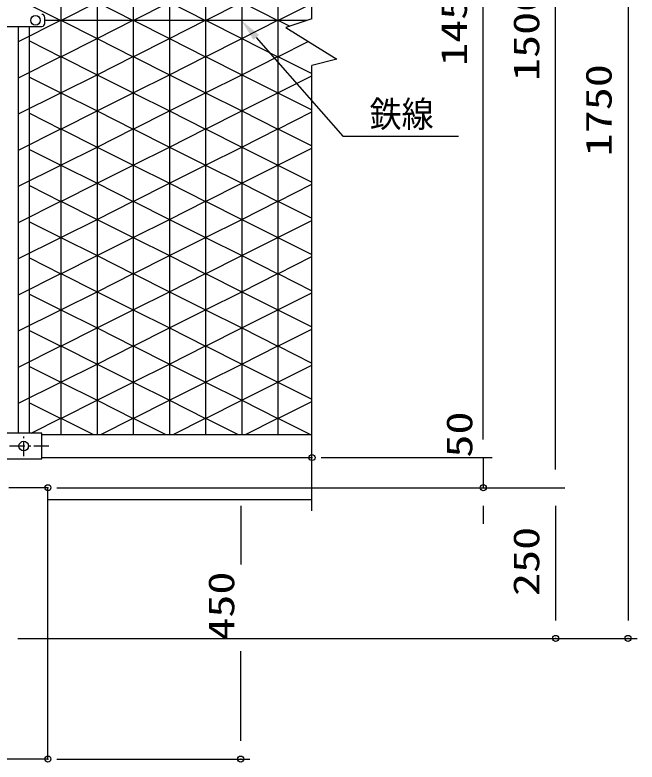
# Model space of a CAD drawing. Units: millimetres, scale not verified. Extents: x -4425 to 4425, y -3150 to 3150.
# Drawn here: x -1548 to -517, y -958 to 281 of the extents above; entities that cross this region are included whole.
import ezdxf
from ezdxf.enums import TextEntityAlignment as Align

# ---------------------------------------------------------------- set-up
doc = ezdxf.new("R2010")
doc.units = ezdxf.units.MM
doc.header["$LTSCALE"] = 20
doc.header["$PDMODE"] = 32
doc.header["$PDSIZE"] = 10
doc.linetypes.add('USER1', pattern=[2, 1.25, -0.25, 0.25, -0.25])
for name, color, linetype, lineweight in [('0-0_SUNPOU', 1, 'Continuous', 25), ('0-3_KISO', 7, 'Continuous', 25), ('0-4_KOUZOU', 7, 'Continuous', 25), ('0-6_BUHIN', 7, 'Continuous', 25), ('0-7_BOLT', 3, 'Continuous', 25), ('0-9_AMI-HATCH', 6, 'Continuous', 25)]:
    doc.layers.add(name, color=color, linetype=linetype, lineweight=lineweight)
doc.layers.add('0-1_DEFPOINTS', color=7, linetype='Continuous')
doc.styles.add('ＭＳ ゴシック', font='')
doc.styles.get('ＭＳ ゴシック').set_extended_font_data('MS Gothic')

msp = doc.modelspace()

# ---------------------------------------------------------------- linework, layer by layer
at = {"layer": '0-0_SUNPOU'}
for p, q in [((-771.82, -422.99), (-771.82, 967.01)), ((-651.82, -472.99), (-651.82, 967.01)), ((-531.82, 967.01), (-531.82, -722.99)), ((-1148.3, 243.78), (-1004.93, 79.73)), ((-1004.93, 79.73), (-812.68, 79.73)), ((-771.82, -422.99), (-771.82, -392.99)), ((-1040.86, -452.99), (-756.82, -452.99)), ((-1040.86, -452.99), (-756.82, -452.99)), ((-771.82, -452.99), (-771.82, -502.99)), ((-1478.82, -502.99), (-1159.01, -502.99)), ((-1478.82, -502.99), (-636.82, -502.99)), ((-1478.82, -502.99), (-636.82, -502.99)), ((-1478.82, -502.99), (-756.82, -502.99)), ((-1174.01, -532.99), (-1174.01, -630.5)), ((-771.82, -532.99), (-771.82, -562.99)), ((-651.82, -532.99), (-651.82, -722.99)), ((-1543.42, -752.99), (-636.82, -752.99)), ((-1543.42, -752.99), (-516.82, -752.99)), ((-1174.01, -922.99), (-1174.01, -773.86)), ((-1478.82, -952.99), (-1159.01, -952.99))]:
    msp.add_line(p, q, dxfattribs=at)
msp.add_solid([(-1153.01, 239.66), (-1172.98, 272.01), (-1143.6, 247.89)], dxfattribs=at)
at = {"layer": '0-1_DEFPOINTS'}
for p in [(-1055.86, -452.99), (-1055.86, -452.99), (-1493.82, -502.99), (-1493.82, -502.99), (-771.82, -502.99), (-651.82, -752.99), (-531.82, -752.99), (-1493.82, -952.99), (-1174.01, -952.99)]:
    msp.add_point(p, dxfattribs=at)
at = {"layer": '0-3_KISO'}
for p, q in [((-1055.86, -522.99), (-1493.82, -522.99)), ((-1493.82, -952.99), (-1673.82, -952.99))]:
    msp.add_line(p, q, dxfattribs=at)
msp.add_lwpolyline([(-1493.82, -952.99), (-1493.82, -502.99), (-1558.42, -502.99)], dxfattribs=at)
at = {"layer": '0-4_KOUZOU', "color": 3}
for p, q in [((-1055.86, 274.67), (-1055.86, 1090.38)), ((-1055.86, -541.49), (-1055.86, 197.14))]:
    msp.add_line(p, q, dxfattribs=at)
at = {"layer": '0-4_KOUZOU'}
for p, q in [((-1542.35, -412.74), (-1542.33, 262.01)), ((-1524.36, -412.74), (-1524.34, 262.01)), ((-1063.7, 272.01), (-1498.84, 272.01)), ((-1503.82, -414.99), (-1055.86, -414.99)), ((-1503.82, -452.99), (-1055.86, -452.99))]:
    msp.add_line(p, q, dxfattribs=at)
at = {"layer": '0-4_KOUZOU', "color": 3}
msp.add_lwpolyline([(-1055.86, 274.67), (-1099.26, 259.97), (-1014.72, 207.63), (-1055.86, 197.14)], dxfattribs=at)
at = {"layer": '0-6_BUHIN'}
for p, q in [((-1498.84, 267.01), (-1498.84, 277.01)), ((-1663.96, 262.01), (-1503.84, 262.01)), ((-1503.82, -412.74), (-1663.82, -412.74))]:
    msp.add_line(p, q, dxfattribs=at)
at = {"layer": '0-6_BUHIN', "color": 1, "linetype": 'USER1'}
for p, q in [((-1533.82, -450.82), (-1533.82, -418.13)), ((-1492.2, -433.99), (-1676.5, -433.99))]:
    msp.add_line(p, q, dxfattribs=at)
at = {"layer": '0-6_BUHIN'}
msp.add_lwpolyline([(-1663.82, -455.24), (-1503.82, -455.24), (-1503.82, -412.74)], dxfattribs=at)
for centre, start, end in [((-1503.84, 277.01), 0, 90), ((-1503.84, 267.01), 270, 0)]:
    msp.add_arc(centre, 5, start, end, dxfattribs=at)
at = {"layer": '0-7_BOLT'}
for centre in [(-1514.34, 272.01), (-1533.82, -433.99)]:
    msp.add_circle(centre, 8, dxfattribs=at)
at = {"layer": '0-9_AMI-HATCH'}
for p, q in [((-1472.28, 958.93), (-1472.28, -414.99)), ((-1412.28, 958.93), (-1412.28, -414.99)), ((-1352.28, 958.93), (-1352.28, -414.99)), ((-1292.28, 958.93), (-1292.28, -414.99)), ((-1232.28, 958.93), (-1232.28, -414.99)), ((-1172.28, 958.93), (-1172.28, -414.99)), ((-1112.28, 958.93), (-1112.28, -414.99)), ((-1524.32, 297.93), (-1472.3, 271.8)), ((-1472.3, 271.8), (-1412.28, 301.95)), ((-1412.32, 301.95), (-1352.3, 271.8)), ((-1352.3, 271.8), (-1292.28, 301.95)), ((-1292.32, 301.95), (-1232.3, 271.8)), ((-1232.3, 271.8), (-1172.28, 301.95)), ((-1542.3, 236.93), (-1472.3, 272.1)), ((-1472.3, 272.1), (-1412.28, 241.95)), ((-1412.32, 241.95), (-1352.3, 272.1)), ((-1352.3, 272.1), (-1292.28, 241.95)), ((-1292.32, 241.95), (-1232.3, 272.1)), ((-1232.3, 272.1), (-1172.28, 241.95)), ((-1172.32, 241.95), (-1112.3, 272.1)), ((-1112.3, 272.1), (-1092.63, 262.22)), ((-1524.32, 237.93), (-1472.3, 211.8)), ((-1472.3, 211.8), (-1412.28, 241.95)), ((-1412.32, 241.95), (-1352.3, 211.8)), ((-1352.3, 211.8), (-1292.28, 241.95)), ((-1292.32, 241.95), (-1232.3, 211.8)), ((-1232.3, 211.8), (-1172.28, 241.95)), ((-1172.32, 241.95), (-1112.3, 211.8)), ((-1112.3, 211.8), (-1062.15, 236.99)), ((-1542.3, 176.93), (-1472.3, 212.1)), ((-1472.3, 212.1), (-1412.28, 181.95)), ((-1412.32, 181.95), (-1352.3, 212.1)), ((-1352.3, 212.1), (-1292.28, 181.95)), ((-1292.32, 181.95), (-1232.3, 212.1)), ((-1232.3, 212.1), (-1172.28, 181.95)), ((-1172.32, 181.95), (-1112.3, 212.1)), ((-1112.3, 212.1), (-1055.86, 183.75)), ((-1524.32, 177.93), (-1472.3, 151.8)), ((-1472.3, 151.8), (-1412.28, 181.95)), ((-1412.32, 181.95), (-1352.3, 151.8)), ((-1352.3, 151.8), (-1292.28, 181.95)), ((-1292.32, 181.95), (-1232.3, 151.8)), ((-1232.3, 151.8), (-1172.28, 181.95)), ((-1172.32, 181.95), (-1112.3, 151.8)), ((-1112.3, 151.8), (-1055.86, 180.15)), ((-1542.3, 116.93), (-1472.3, 152.1)), ((-1472.3, 152.1), (-1412.28, 121.95)), ((-1412.32, 121.95), (-1352.3, 152.1)), ((-1352.3, 152.1), (-1292.28, 121.95)), ((-1292.32, 121.95), (-1232.3, 152.1)), ((-1232.3, 152.1), (-1172.28, 121.95)), ((-1172.32, 121.95), (-1112.3, 152.1)), ((-1112.3, 152.1), (-1055.86, 123.75)), ((-1524.32, 117.93), (-1472.3, 91.8)), ((-1472.3, 91.8), (-1412.28, 121.95)), ((-1412.32, 121.95), (-1352.3, 91.8)), ((-1352.3, 91.8), (-1292.28, 121.95)), ((-1292.32, 121.95), (-1232.3, 91.8)), ((-1232.3, 91.8), (-1172.28, 121.95)), ((-1172.32, 121.95), (-1112.3, 91.8)), ((-1112.3, 91.8), (-1055.86, 120.15)), ((-1542.3, 56.93), (-1472.3, 92.1)), ((-1472.3, 92.1), (-1412.28, 61.95)), ((-1412.32, 61.95), (-1352.3, 92.1)), ((-1352.3, 92.1), (-1292.28, 61.95)), ((-1292.32, 61.95), (-1232.3, 92.1)), ((-1232.3, 92.1), (-1172.28, 61.95)), ((-1172.32, 61.95), (-1112.3, 92.1)), ((-1112.3, 92.1), (-1055.86, 63.75)), ((-1472.3, 31.8), (-1412.28, 61.95)), ((-1412.32, 61.95), (-1352.3, 31.8)), ((-1352.3, 31.8), (-1292.28, 61.95)), ((-1292.32, 61.95), (-1232.3, 31.8)), ((-1232.3, 31.8), (-1172.28, 61.95)), ((-1172.32, 61.95), (-1112.3, 31.8)), ((-1524.32, 57.93), (-1472.3, 31.8)), ((-1112.3, 31.8), (-1055.86, 60.15)), ((-1412.32, 1.95), (-1352.3, 32.1)), ((-1352.3, 32.1), (-1292.28, 1.95)), ((-1292.32, 1.95), (-1232.3, 32.1)), ((-1232.3, 32.1), (-1172.28, 1.95)), ((-1172.32, 1.95), (-1112.3, 32.1)), ((-1112.3, 32.1), (-1055.86, 3.75)), ((-1472.3, -28.2), (-1412.28, 1.95)), ((-1412.32, 1.95), (-1352.3, -28.2)), ((-1352.3, -28.2), (-1292.28, 1.95)), ((-1292.32, 1.95), (-1232.3, -28.2)), ((-1232.3, -28.2), (-1172.28, 1.95)), ((-1172.32, 1.95), (-1112.3, -28.2)), ((-1112.3, -28.2), (-1055.86, 0.15)), ((-1524.32, -2.07), (-1472.3, -28.2)), ((-1542.3, -63.07), (-1472.3, -27.9)), ((-1472.3, -27.9), (-1412.28, -58.05)), ((-1412.32, -58.05), (-1352.3, -27.9)), ((-1352.3, -27.9), (-1292.28, -58.05)), ((-1292.32, -58.05), (-1232.3, -27.9)), ((-1232.3, -27.9), (-1172.28, -58.05)), ((-1172.32, -58.05), (-1112.3, -27.9)), ((-1112.3, -27.9), (-1055.86, -56.25)), ((-1472.3, -88.2), (-1412.28, -58.05)), ((-1412.32, -58.05), (-1352.3, -88.2)), ((-1352.3, -88.2), (-1292.28, -58.05)), ((-1292.32, -58.05), (-1232.3, -88.2)), ((-1232.3, -88.2), (-1172.28, -58.05)), ((-1172.32, -58.05), (-1112.3, -88.2)), ((-1112.3, -88.2), (-1055.86, -59.85)), ((-1524.32, -62.07), (-1472.3, -88.2)), ((-1542.3, -123.07), (-1472.3, -87.9)), ((-1472.3, -87.9), (-1412.28, -118.05)), ((-1292.32, -118.05), (-1232.3, -87.9)), ((-1232.3, -87.9), (-1172.28, -118.05)), ((-1172.32, -118.05), (-1112.3, -87.9)), ((-1112.3, -87.9), (-1055.86, -116.25)), ((-1524.32, -122.07), (-1472.3, -148.2)), ((-1472.3, -148.2), (-1412.28, -118.05)), ((-1292.32, -118.05), (-1232.3, -148.2)), ((-1232.3, -148.2), (-1172.28, -118.05)), ((-1172.32, -118.05), (-1112.3, -148.2)), ((-1112.3, -148.2), (-1055.86, -119.85)), ((-1542.3, -183.07), (-1472.3, -147.9)), ((-1472.3, -147.9), (-1412.28, -178.05)), ((-1292.32, -178.05), (-1232.3, -147.9)), ((-1232.3, -147.9), (-1172.28, -178.05)), ((-1172.32, -178.05), (-1112.3, -147.9)), ((-1112.3, -147.9), (-1055.86, -176.25)), ((-1524.32, -182.07), (-1472.3, -208.2)), ((-1472.3, -208.2), (-1412.28, -178.05)), ((-1292.32, -178.05), (-1232.3, -208.2)), ((-1232.3, -208.2), (-1172.28, -178.05)), ((-1172.32, -178.05), (-1112.3, -208.2)), ((-1112.3, -208.2), (-1055.86, -179.85)), ((-1542.3, -243.07), (-1472.3, -207.9)), ((-1472.3, -207.9), (-1412.28, -238.05)), ((-1292.32, -238.05), (-1232.3, -207.9)), ((-1232.3, -207.9), (-1172.28, -238.05)), ((-1172.32, -238.05), (-1112.3, -207.9)), ((-1112.3, -207.9), (-1055.86, -236.25)), ((-1524.32, -242.07), (-1472.3, -268.2)), ((-1472.3, -268.2), (-1412.28, -238.05)), ((-1292.32, -238.05), (-1232.3, -268.2)), ((-1232.3, -268.2), (-1172.28, -238.05)), ((-1172.32, -238.05), (-1112.3, -268.2)), ((-1112.3, -268.2), (-1055.86, -239.85)), ((-1542.3, -303.07), (-1472.3, -267.9)), ((-1472.3, -267.9), (-1412.28, -298.05)), ((-1292.32, -298.05), (-1232.3, -267.9)), ((-1232.3, -267.9), (-1172.28, -298.05)), ((-1172.32, -298.05), (-1112.3, -267.9)), ((-1112.3, -267.9), (-1055.86, -296.25)), ((-1524.32, -302.07), (-1472.3, -328.2)), ((-1472.3, -328.2), (-1412.28, -298.05)), ((-1292.32, -298.05), (-1232.3, -328.2)), ((-1232.3, -328.2), (-1172.28, -298.05)), ((-1172.32, -298.05), (-1112.3, -328.2)), ((-1112.3, -328.2), (-1055.86, -299.85)), ((-1542.3, -363.07), (-1472.3, -327.9)), ((-1472.3, -327.9), (-1412.28, -358.05)), ((-1292.32, -358.05), (-1232.3, -327.9)), ((-1232.3, -327.9), (-1172.28, -358.05)), ((-1172.32, -358.05), (-1112.3, -327.9)), ((-1112.3, -327.9), (-1055.86, -356.25)), ((-1472.3, -388.2), (-1412.28, -358.05)), ((-1292.32, -358.05), (-1232.3, -388.2)), ((-1232.3, -388.2), (-1172.28, -358.05)), ((-1172.32, -358.05), (-1112.3, -388.2)), ((-1524.32, -362.07), (-1472.3, -388.2)), ((-1112.3, -388.2), (-1055.86, -359.85)), ((-1521.74, -412.74), (-1472.3, -387.9)), ((-1472.3, -387.9), (-1418.37, -414.99)), ((-1286.22, -414.99), (-1232.3, -387.9)), ((-1232.3, -387.9), (-1178.37, -414.99)), ((-1166.22, -414.99), (-1112.3, -387.9)), ((-1112.3, -387.9), (-1058.37, -414.99))]:
    msp.add_line(p, q, dxfattribs=at)
for points in [[(-1172.32, 301.95), (-1112.3, 271.8), (-1055.86, 300.15)], [(-1542.3, -3.07), (-1472.3, 32.1), (-1412.28, 1.95)], [(-1412.32, -118.05), (-1352.3, -87.9), (-1292.28, -118.05)], [(-1412.32, -118.05), (-1352.3, -148.2), (-1292.28, -118.05)], [(-1412.32, -178.05), (-1352.3, -147.9), (-1292.28, -178.05)], [(-1412.32, -178.05), (-1352.3, -208.2), (-1292.28, -178.05)], [(-1412.32, -238.05), (-1352.3, -207.9), (-1292.28, -238.05)], [(-1412.32, -238.05), (-1352.3, -268.2), (-1292.28, -238.05)], [(-1412.32, -298.05), (-1352.3, -267.9), (-1292.28, -298.05)], [(-1412.32, -298.05), (-1352.3, -328.2), (-1292.28, -298.05)], [(-1412.32, -358.05), (-1352.3, -327.9), (-1292.28, -358.05)], [(-1412.32, -358.05), (-1352.3, -388.2), (-1292.28, -358.05)], [(-1406.22, -414.99), (-1352.3, -387.9), (-1298.37, -414.99)]]:
    msp.add_lwpolyline(points, dxfattribs=at)

# ---------------------------------------------------------------- texts
at = {"layer": '0-0_SUNPOU', "color": 3, "style": 'ＭＳ ゴシック', "width": 1.3}
for s, p in [('1450', (-785.99, 196.42)), ('1500', (-665.99, 171.42)), ('1750', (-545.99, 46.42)), ('50', (-776.96, -453.12)), ('250', (-665.99, -682.63)), ('450', (-1171.76, -756.83))]:
    msp.add_text(s, height=43.26, rotation=90, dxfattribs=at).set_placement(p, align=Align.BOTTOM_LEFT)
at = {"layer": '0-0_SUNPOU', "color": 3, "style": 'ＭＳ ゴシック', "width": 0.9}
msp.add_text('鉄線', height=43.26, dxfattribs=at).set_placement((-960.38, 81.91), align=Align.BOTTOM_LEFT)

doc.saveas('drawing.dxf')
